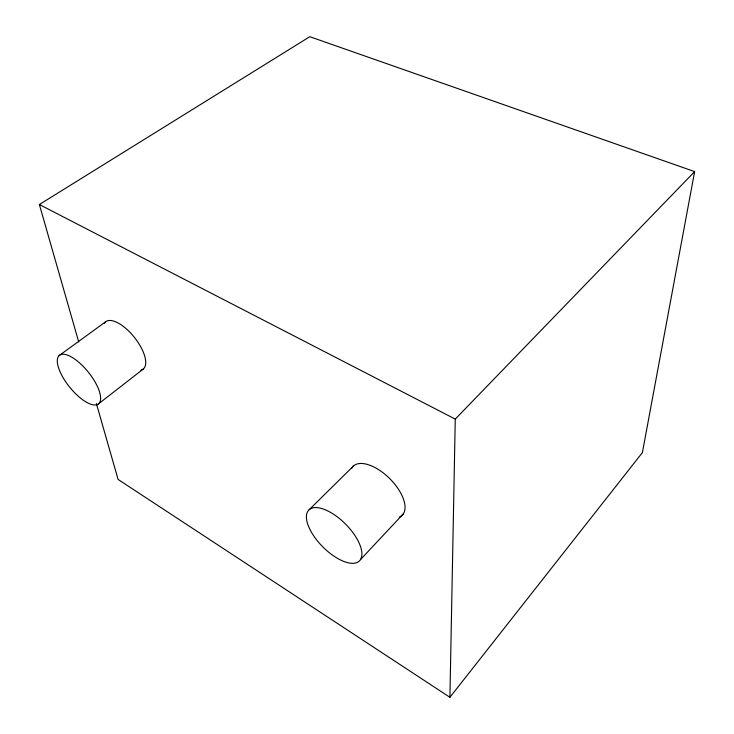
<?xml version="1.0" encoding="UTF-8"?>
<svg xmlns="http://www.w3.org/2000/svg" width="734" height="734" viewBox="0 0 734 734"><rect width="100%" height="100%" fill="white"/><g stroke="black" fill="none" stroke-linecap="round" stroke-linejoin="round"><path stroke-width="1.1" d="M96.374 403.572L118.101 479.449L449.914 697.3L455.263 419.105L694.63 171.6L309.803 36.7L39.37 204.52L78.731 341.989M694.63 171.6L642.388 452.603L449.914 697.3M360.513 559.592L403.37 513.8M309.216 509.69L353.54 465.943M98.411 403.939A31.158 11.973 51.1 0 0 77.51 361.174A31.158 11.973 51.1 0 0 60.959 373.689A31.158 11.973 51.1 0 0 98.411 403.939L143.13 369.156M59.105 355.605L105.265 322.07M39.37 204.52L455.263 419.105M351.604 468.439A34.645 17.093 44.9 0 1 390.387 479.274A34.645 17.093 44.9 0 1 399.296 517.149M104.246 323.327A30.222 12.836 51.5 0 1 134.799 337.879A30.222 12.836 51.5 0 1 140.946 370.175M310.409 530.352A35.883 16.093 45.2 0 0 358.458 561.749A35.883 16.093 45.2 0 0 333.631 514.286A35.883 16.093 45.2 0 0 310.409 530.352"/></g></svg>
